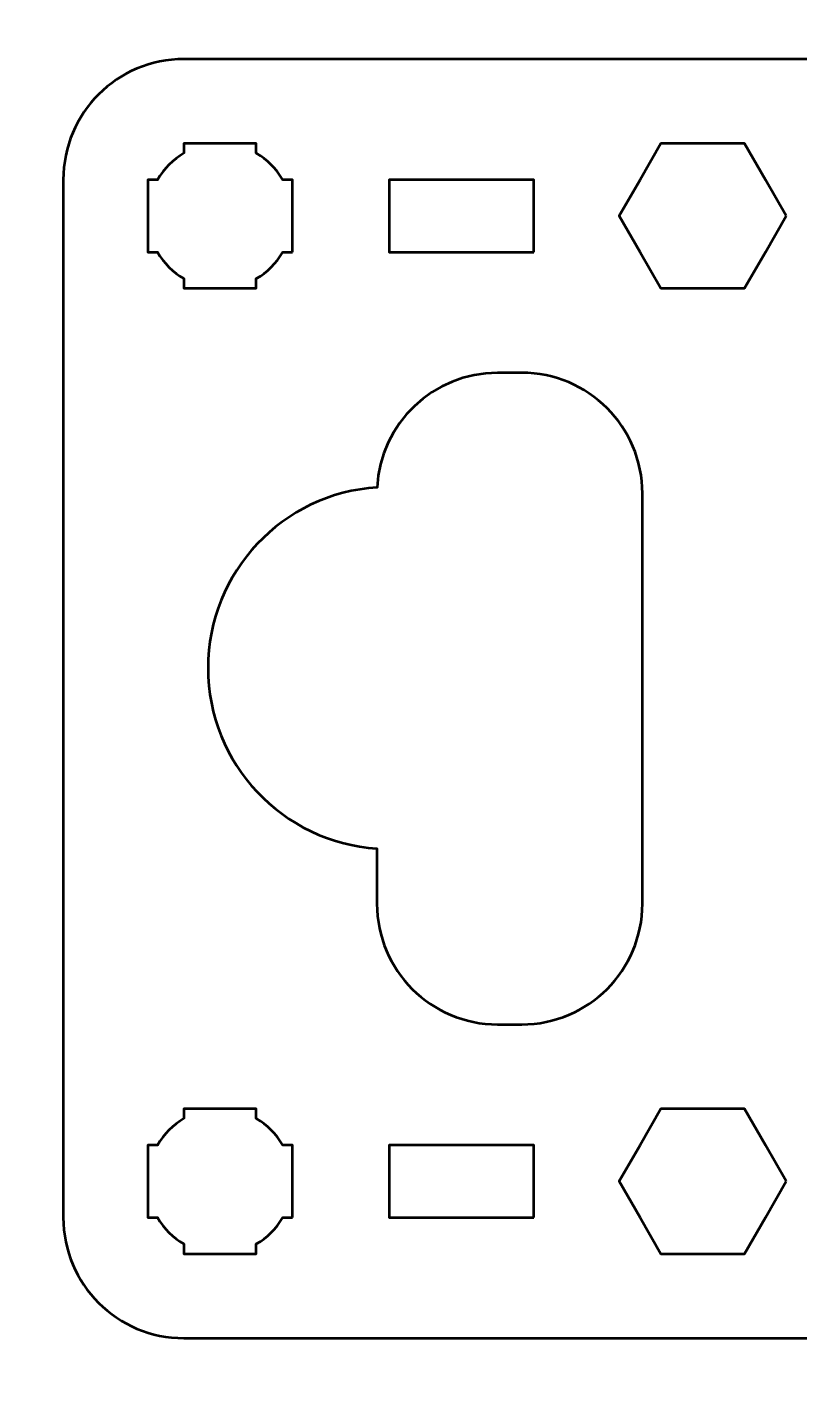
# Model space of a CAD drawing. Header units: centimetres. Extents: x -21 to 0, y -29.7 to 0.
# Drawn here: x -11.6 to -8.4, y -17.19 to -11.57 of the extents above; entities that cross this region are included whole.
import ezdxf

# ---------------------------------------------------------------- set-up
doc = ezdxf.new("R2010")
doc.units = ezdxf.units.CM
doc.header["$MEASUREMENT"] = 0
doc.layers.add('Layer 1', color=7, linetype='Continuous')

msp = doc.modelspace()

# ---------------------------------------------------------------- linework, layer by layer
at = {"layer": 'Layer 1', "color": 1, "lineweight": 53}
msp.add_open_spline([(-21.00003, -29.19995), (-21.00003, -29.19995), (-21.00003, -5.29992), (-21.00003, -5.29992), (-21.00003, -5.29992), (-21.00003, -5.21709), (-20.93286, -5.14992), (-20.85003, -5.14992), (-20.85003, -5.14992), (-20.7672, -5.14992), (-20.70003, -5.08275), (-20.70003, -4.99992), (-20.70003, -4.99992), (-20.70003, -4.91709), (-20.7672, -4.84992), (-20.85003, -4.84992), (-20.85003, -4.84992), (-20.93286, -4.84992), (-21.00003, -4.78275), (-21.00003, -4.69992), (-21.00003, -4.69992), (-21.00003, -4.61709), (-20.93286, -4.54992), (-20.85003, -4.54992), (-20.85003, -4.54992), (-20.7672, -4.54992), (-20.70003, -4.48275), (-20.70003, -4.39992), (-20.70003, -4.39992), (-20.70003, -4.31709), (-20.7672, -4.24992), (-20.85003, -4.24992), (-20.85003, -4.24992), (-20.93286, -4.24992), (-21.00003, -4.18275), (-21.00003, -4.09992), (-21.00003, -4.09992), (-21.00003, -4.01709), (-20.93286, -3.94992), (-20.85003, -3.94992), (-20.85003, -3.94992), (-20.7672, -3.94992), (-20.70003, -3.88275), (-20.70003, -3.79992), (-20.70003, -3.79992), (-20.70003, -3.71709), (-20.7672, -3.64992), (-20.85003, -3.64992), (-20.85003, -3.64992), (-20.93286, -3.64992), (-21.00003, -3.58275), (-21.00003, -3.49992), (-21.00003, -3.49992), (-21.00003, -3.41709), (-20.93286, -3.34992), (-20.85003, -3.34992), (-20.85003, -3.34992), (-20.7672, -3.34992), (-20.70003, -3.28275), (-20.70003, -3.19992), (-20.70003, -3.19992), (-20.70003, -3.11709), (-20.7672, -3.04992), (-20.85003, -3.04992), (-20.85003, -3.04992), (-20.93286, -3.04992), (-21.00003, -2.98275), (-21.00003, -2.89992), (-21.00003, -2.89992), (-21.00003, -2.81709), (-20.93286, -2.74992), (-20.85003, -2.74992), (-20.85003, -2.74992), (-20.7672, -2.74992), (-20.70003, -2.68275), (-20.70003, -2.59992), (-20.70003, -2.59992), (-20.70003, -2.51709), (-20.7672, -2.44992), (-20.85003, -2.44992), (-20.85003, -2.44992), (-20.93286, -2.44992), (-21.00003, -2.38275), (-21.00003, -2.29992), (-21.00003, -2.29992), (-21.00003, -2.21709), (-20.93286, -2.14992), (-20.85003, -2.14992), (-20.85003, -2.14992), (-20.7672, -2.14992), (-20.70003, -2.08275), (-20.70003, -1.99992), (-20.70003, -1.99992), (-20.70003, -1.91709), (-20.7672, -1.84992), (-20.85003, -1.84992), (-20.85003, -1.84992), (-20.93286, -1.84992), (-21.00003, -1.78275), (-21.00003, -1.69992), (-21.00003, -1.69992), (-21.00003, -1.61709), (-20.93286, -1.54992), (-20.85003, -1.54992), (-20.85003, -1.54992), (-20.7672, -1.54992), (-20.70003, -1.48275), (-20.70003, -1.39992), (-20.70003, -1.39992), (-20.70003, -1.31709), (-20.7672, -1.24992), (-20.85003, -1.24992), (-20.85003, -1.24992), (-20.93286, -1.24992), (-21.00003, -1.18275), (-21.00003, -1.09992), (-21.00003, -1.09992), (-21.00003, -1.09992), (-21.00003, -0.49992), (-21.00003, -0.49992), (-21.00003, -0.49992), (-21.00003, -0.22295), (-20.77694, 0.00004), (-20.49994, 0.00004), (-20.49994, 0.00004), (-20.49994, 0.00004), (-0.50008, 0.00004), (-0.50008, 0.00004), (-0.50008, 0.00004), (-0.22294, 0.00004), (0.00002, -0.22295), (0.00002, -0.49992), (0.00002, -0.49992), (0.00002, -0.49992), (0.00002, -29.19995), (0.00002, -29.19995), (0.00002, -29.19995), (0.00002, -29.47695), (-0.22294, -29.70004), (-0.50008, -29.70004), (-0.50008, -29.70004), (-0.50008, -29.70004), (-20.49994, -29.70004), (-20.49994, -29.70004), (-20.49994, -29.70004), (-20.77694, -29.70004), (-21.00003, -29.47695), (-21.00003, -29.19995)], degree=3, knots=[0, 0, 0, 0, 0.027027, 0.027027, 0.027027, 0.027027, 0.0540541, 0.0540541, 0.0540541, 0.0540541, 0.0810811, 0.0810811, 0.0810811, 0.0810811, 0.1081081, 0.1081081, 0.1081081, 0.1081081, 0.1351351, 0.1351351, 0.1351351, 0.1351351, 0.1621622, 0.1621622, 0.1621622, 0.1621622, 0.1891892, 0.1891892, 0.1891892, 0.1891892, 0.2162162, 0.2162162, 0.2162162, 0.2162162, 0.2432432, 0.2432432, 0.2432432, 0.2432432, 0.2702703, 0.2702703, 0.2702703, 0.2702703, 0.2972973, 0.2972973, 0.2972973, 0.2972973, 0.3243243, 0.3243243, 0.3243243, 0.3243243, 0.3513514, 0.3513514, 0.3513514, 0.3513514, 0.3783784, 0.3783784, 0.3783784, 0.3783784, 0.4054054, 0.4054054, 0.4054054, 0.4054054, 0.4324324, 0.4324324, 0.4324324, 0.4324324, 0.4594595, 0.4594595, 0.4594595, 0.4594595, 0.4864865, 0.4864865, 0.4864865, 0.4864865, 0.5135135, 0.5135135, 0.5135135, 0.5135135, 0.5405405, 0.5405405, 0.5405405, 0.5405405, 0.5675676, 0.5675676, 0.5675676, 0.5675676, 0.5945946, 0.5945946, 0.5945946, 0.5945946, 0.6216216, 0.6216216, 0.6216216, 0.6216216, 0.6486486, 0.6486486, 0.6486486, 0.6486486, 0.6756757, 0.6756757, 0.6756757, 0.6756757, 0.7027027, 0.7027027, 0.7027027, 0.7027027, 0.7297297, 0.7297297, 0.7297297, 0.7297297, 0.7567568, 0.7567568, 0.7567568, 0.7567568, 0.7837838, 0.7837838, 0.7837838, 0.7837838, 0.8108108, 0.8108108, 0.8108108, 0.8108108, 0.8378378, 0.8378378, 0.8378378, 0.8378378, 0.8648649, 0.8648649, 0.8648649, 0.8648649, 0.8918919, 0.8918919, 0.8918919, 0.8918919, 0.9189189, 0.9189189, 0.9189189, 0.9189189, 0.9459459, 0.9459459, 0.9459459, 0.9459459, 0.972973, 0.972973, 0.972973, 0.972973, 1, 1, 1, 1], dxfattribs=at)
at = {"layer": 'Layer 1', "color": 3, "lineweight": 53}
msp.add_open_spline([(-6.15, -12.2), (-6.15, -12.2), (-6.15, -16.5), (-6.15, -16.5), (-6.15, -16.5), (-6.15, -16.77609), (-6.37391, -17), (-6.65, -17), (-6.65, -17), (-6.65, -17), (-10.95, -17), (-10.95, -17), (-10.95, -17), (-11.22609, -17), (-11.45, -16.77609), (-11.45, -16.5), (-11.45, -16.5), (-11.45, -16.5), (-11.45, -12.2), (-11.45, -12.2), (-11.45, -12.2), (-11.45, -11.92391), (-11.22609, -11.7), (-10.95, -11.7), (-10.95, -11.7), (-10.95, -11.7), (-6.65, -11.7), (-6.65, -11.7), (-6.65, -11.7), (-6.37391, -11.7), (-6.15, -11.92391), (-6.15, -12.2)], degree=3, knots=[0, 0, 0, 0, 0.125, 0.125, 0.125, 0.125, 0.25, 0.25, 0.25, 0.25, 0.375, 0.375, 0.375, 0.375, 0.5, 0.5, 0.5, 0.5, 0.625, 0.625, 0.625, 0.625, 0.75, 0.75, 0.75, 0.75, 0.875, 0.875, 0.875, 0.875, 1, 1, 1, 1], dxfattribs=at)
at = {"layer": 'Layer 1', "lineweight": 53}
for points, knots in [([(-10.5, -12.5), (-10.5, -12.5), (-10.54015, -12.5), (-10.54015, -12.5), (-10.54015, -12.5), (-10.5665, -12.54553), (-10.60447, -12.5835), (-10.65, -12.60985), (-10.65, -12.60985), (-10.65, -12.60985), (-10.65, -12.65), (-10.65, -12.65), (-10.65, -12.65), (-10.65, -12.65), (-10.8, -12.65), (-10.8, -12.65), (-10.8, -12.65), (-10.8, -12.65), (-10.95, -12.65), (-10.95, -12.65), (-10.95, -12.65), (-10.95, -12.65), (-10.95, -12.60985), (-10.95, -12.60985), (-10.95, -12.60985), (-10.99553, -12.5835), (-11.0335, -12.54553), (-11.05985, -12.5), (-11.05985, -12.5), (-11.05985, -12.5), (-11.1, -12.5), (-11.1, -12.5), (-11.1, -12.5), (-11.1, -12.5), (-11.1, -12.35), (-11.1, -12.35), (-11.1, -12.35), (-11.1, -12.35), (-11.1, -12.2), (-11.1, -12.2), (-11.1, -12.2), (-11.1, -12.2), (-11.05985, -12.2), (-11.05985, -12.2), (-11.05985, -12.2), (-11.0335, -12.15447), (-10.99553, -12.1165), (-10.95, -12.09015), (-10.95, -12.09015), (-10.95, -12.09015), (-10.95, -12.05), (-10.95, -12.05), (-10.95, -12.05), (-10.95, -12.05), (-10.8, -12.05), (-10.8, -12.05), (-10.8, -12.05), (-10.8, -12.05), (-10.65, -12.05), (-10.65, -12.05), (-10.65, -12.05), (-10.65, -12.05), (-10.65, -12.09015), (-10.65, -12.09015), (-10.65, -12.09015), (-10.60447, -12.1165), (-10.5665, -12.15447), (-10.54015, -12.2), (-10.54015, -12.2), (-10.54015, -12.2), (-10.5, -12.2), (-10.5, -12.2), (-10.5, -12.2), (-10.5, -12.2), (-10.5, -12.35), (-10.5, -12.35), (-10.5, -12.35), (-10.5, -12.35), (-10.5, -12.5), (-10.5, -12.5)], [0, 0, 0, 0, 0.05, 0.05, 0.05, 0.05, 0.1, 0.1, 0.1, 0.1, 0.15, 0.15, 0.15, 0.15, 0.2, 0.2, 0.2, 0.2, 0.25, 0.25, 0.25, 0.25, 0.3, 0.3, 0.3, 0.3, 0.35, 0.35, 0.35, 0.35, 0.4, 0.4, 0.4, 0.4, 0.45, 0.45, 0.45, 0.45, 0.5, 0.5, 0.5, 0.5, 0.55, 0.55, 0.55, 0.55, 0.6, 0.6, 0.6, 0.6, 0.65, 0.65, 0.65, 0.65, 0.7, 0.7, 0.7, 0.7, 0.75, 0.75, 0.75, 0.75, 0.8, 0.8, 0.8, 0.8, 0.85, 0.85, 0.85, 0.85, 0.9, 0.9, 0.9, 0.9, 0.95, 0.95, 0.95, 0.95, 1, 1, 1, 1]), ([(-8.45359, -12.35), (-8.45359, -12.35), (-8.54019, -12.5), (-8.54019, -12.5), (-8.54019, -12.5), (-8.54019, -12.5), (-8.62679, -12.65), (-8.62679, -12.65), (-8.62679, -12.65), (-8.62679, -12.65), (-8.8, -12.65), (-8.8, -12.65), (-8.8, -12.65), (-8.8, -12.65), (-8.97321, -12.65), (-8.97321, -12.65), (-8.97321, -12.65), (-8.97321, -12.65), (-9.05981, -12.5), (-9.05981, -12.5), (-9.05981, -12.5), (-9.05981, -12.5), (-9.14641, -12.35), (-9.14641, -12.35), (-9.14641, -12.35), (-9.14641, -12.35), (-9.05981, -12.2), (-9.05981, -12.2), (-9.05981, -12.2), (-9.05981, -12.2), (-8.97321, -12.05), (-8.97321, -12.05), (-8.97321, -12.05), (-8.97321, -12.05), (-8.8, -12.05), (-8.8, -12.05), (-8.8, -12.05), (-8.8, -12.05), (-8.62679, -12.05), (-8.62679, -12.05), (-8.62679, -12.05), (-8.62679, -12.05), (-8.54019, -12.2), (-8.54019, -12.2), (-8.54019, -12.2), (-8.54019, -12.2), (-8.45359, -12.35), (-8.45359, -12.35)], [0, 0, 0, 0, 0.0833333, 0.0833333, 0.0833333, 0.0833333, 0.1666667, 0.1666667, 0.1666667, 0.1666667, 0.25, 0.25, 0.25, 0.25, 0.3333333, 0.3333333, 0.3333333, 0.3333333, 0.4166667, 0.4166667, 0.4166667, 0.4166667, 0.5, 0.5, 0.5, 0.5, 0.5833333, 0.5833333, 0.5833333, 0.5833333, 0.6666667, 0.6666667, 0.6666667, 0.6666667, 0.75, 0.75, 0.75, 0.75, 0.8333333, 0.8333333, 0.8333333, 0.8333333, 0.9166667, 0.9166667, 0.9166667, 0.9166667, 1, 1, 1, 1]), ([(-9.5, -12.5), (-9.5, -12.5), (-10.1, -12.5), (-10.1, -12.5), (-10.1, -12.5), (-10.1, -12.5), (-10.1, -12.2), (-10.1, -12.2), (-10.1, -12.2), (-10.1, -12.2), (-9.5, -12.2), (-9.5, -12.2), (-9.5, -12.2), (-9.5, -12.2), (-9.5, -12.5), (-9.5, -12.5)], [0, 0, 0, 0, 0.25, 0.25, 0.25, 0.25, 0.5, 0.5, 0.5, 0.5, 0.75, 0.75, 0.75, 0.75, 1, 1, 1, 1]), ([(-9.05, -13.5), (-9.05, -13.5), (-9.05, -15.2), (-9.05, -15.2), (-9.05, -15.2), (-9.05, -15.47609), (-9.27391, -15.7), (-9.55, -15.7), (-9.55, -15.7), (-9.55, -15.7), (-9.65, -15.7), (-9.65, -15.7), (-9.65, -15.7), (-9.92609, -15.7), (-10.15, -15.47609), (-10.15, -15.2), (-10.15, -15.2), (-10.15, -15.2), (-10.15, -14.9713), (-10.15, -14.9713), (-10.15, -14.9713), (-10.54085, -14.94557), (-10.85002, -14.62035), (-10.85002, -14.223), (-10.85002, -14.223), (-10.85002, -13.82543), (-10.54051, -13.50008), (-10.14936, -13.47466), (-10.14936, -13.47466), (-10.13616, -13.21034), (-9.91759, -13), (-9.65, -13), (-9.65, -13), (-9.65, -13), (-9.55, -13), (-9.55, -13), (-9.55, -13), (-9.27391, -13), (-9.05, -13.22391), (-9.05, -13.5)], [0, 0, 0, 0, 0.1, 0.1, 0.1, 0.1, 0.2, 0.2, 0.2, 0.2, 0.3, 0.3, 0.3, 0.3, 0.4, 0.4, 0.4, 0.4, 0.5, 0.5, 0.5, 0.5, 0.6, 0.6, 0.6, 0.6, 0.7, 0.7, 0.7, 0.7, 0.8, 0.8, 0.8, 0.8, 0.9, 0.9, 0.9, 0.9, 1, 1, 1, 1]), ([(-10.5, -16.5), (-10.5, -16.5), (-10.54015, -16.5), (-10.54015, -16.5), (-10.54015, -16.5), (-10.5665, -16.54553), (-10.60447, -16.5835), (-10.65, -16.60985), (-10.65, -16.60985), (-10.65, -16.60985), (-10.65, -16.65), (-10.65, -16.65), (-10.65, -16.65), (-10.65, -16.65), (-10.8, -16.65), (-10.8, -16.65), (-10.8, -16.65), (-10.8, -16.65), (-10.95, -16.65), (-10.95, -16.65), (-10.95, -16.65), (-10.95, -16.65), (-10.95, -16.60985), (-10.95, -16.60985), (-10.95, -16.60985), (-10.99553, -16.5835), (-11.0335, -16.54553), (-11.05985, -16.5), (-11.05985, -16.5), (-11.05985, -16.5), (-11.1, -16.5), (-11.1, -16.5), (-11.1, -16.5), (-11.1, -16.5), (-11.1, -16.35), (-11.1, -16.35), (-11.1, -16.35), (-11.1, -16.35), (-11.1, -16.2), (-11.1, -16.2), (-11.1, -16.2), (-11.1, -16.2), (-11.05985, -16.2), (-11.05985, -16.2), (-11.05985, -16.2), (-11.0335, -16.15447), (-10.99553, -16.1165), (-10.95, -16.09015), (-10.95, -16.09015), (-10.95, -16.09015), (-10.95, -16.05), (-10.95, -16.05), (-10.95, -16.05), (-10.95, -16.05), (-10.8, -16.05), (-10.8, -16.05), (-10.8, -16.05), (-10.8, -16.05), (-10.65, -16.05), (-10.65, -16.05), (-10.65, -16.05), (-10.65, -16.05), (-10.65, -16.09015), (-10.65, -16.09015), (-10.65, -16.09015), (-10.60447, -16.1165), (-10.5665, -16.15447), (-10.54015, -16.2), (-10.54015, -16.2), (-10.54015, -16.2), (-10.5, -16.2), (-10.5, -16.2), (-10.5, -16.2), (-10.5, -16.2), (-10.5, -16.35), (-10.5, -16.35), (-10.5, -16.35), (-10.5, -16.35), (-10.5, -16.5), (-10.5, -16.5)], [0, 0, 0, 0, 0.05, 0.05, 0.05, 0.05, 0.1, 0.1, 0.1, 0.1, 0.15, 0.15, 0.15, 0.15, 0.2, 0.2, 0.2, 0.2, 0.25, 0.25, 0.25, 0.25, 0.3, 0.3, 0.3, 0.3, 0.35, 0.35, 0.35, 0.35, 0.4, 0.4, 0.4, 0.4, 0.45, 0.45, 0.45, 0.45, 0.5, 0.5, 0.5, 0.5, 0.55, 0.55, 0.55, 0.55, 0.6, 0.6, 0.6, 0.6, 0.65, 0.65, 0.65, 0.65, 0.7, 0.7, 0.7, 0.7, 0.75, 0.75, 0.75, 0.75, 0.8, 0.8, 0.8, 0.8, 0.85, 0.85, 0.85, 0.85, 0.9, 0.9, 0.9, 0.9, 0.95, 0.95, 0.95, 0.95, 1, 1, 1, 1]), ([(-8.45359, -16.35), (-8.45359, -16.35), (-8.54019, -16.5), (-8.54019, -16.5), (-8.54019, -16.5), (-8.54019, -16.5), (-8.62679, -16.65), (-8.62679, -16.65), (-8.62679, -16.65), (-8.62679, -16.65), (-8.8, -16.65), (-8.8, -16.65), (-8.8, -16.65), (-8.8, -16.65), (-8.97321, -16.65), (-8.97321, -16.65), (-8.97321, -16.65), (-8.97321, -16.65), (-9.05981, -16.5), (-9.05981, -16.5), (-9.05981, -16.5), (-9.05981, -16.5), (-9.14641, -16.35), (-9.14641, -16.35), (-9.14641, -16.35), (-9.14641, -16.35), (-9.05981, -16.2), (-9.05981, -16.2), (-9.05981, -16.2), (-9.05981, -16.2), (-8.97321, -16.05), (-8.97321, -16.05), (-8.97321, -16.05), (-8.97321, -16.05), (-8.8, -16.05), (-8.8, -16.05), (-8.8, -16.05), (-8.8, -16.05), (-8.62679, -16.05), (-8.62679, -16.05), (-8.62679, -16.05), (-8.62679, -16.05), (-8.54019, -16.2), (-8.54019, -16.2), (-8.54019, -16.2), (-8.54019, -16.2), (-8.45359, -16.35), (-8.45359, -16.35)], [0, 0, 0, 0, 0.0833333, 0.0833333, 0.0833333, 0.0833333, 0.1666667, 0.1666667, 0.1666667, 0.1666667, 0.25, 0.25, 0.25, 0.25, 0.3333333, 0.3333333, 0.3333333, 0.3333333, 0.4166667, 0.4166667, 0.4166667, 0.4166667, 0.5, 0.5, 0.5, 0.5, 0.5833333, 0.5833333, 0.5833333, 0.5833333, 0.6666667, 0.6666667, 0.6666667, 0.6666667, 0.75, 0.75, 0.75, 0.75, 0.8333333, 0.8333333, 0.8333333, 0.8333333, 0.9166667, 0.9166667, 0.9166667, 0.9166667, 1, 1, 1, 1]), ([(-9.5, -16.5), (-9.5, -16.5), (-10.1, -16.5), (-10.1, -16.5), (-10.1, -16.5), (-10.1, -16.5), (-10.1, -16.2), (-10.1, -16.2), (-10.1, -16.2), (-10.1, -16.2), (-9.5, -16.2), (-9.5, -16.2), (-9.5, -16.2), (-9.5, -16.2), (-9.5, -16.5), (-9.5, -16.5)], [0, 0, 0, 0, 0.25, 0.25, 0.25, 0.25, 0.5, 0.5, 0.5, 0.5, 0.75, 0.75, 0.75, 0.75, 1, 1, 1, 1])]:
    msp.add_open_spline(points, degree=3, knots=knots, dxfattribs=at)

doc.saveas('drawing.dxf')
